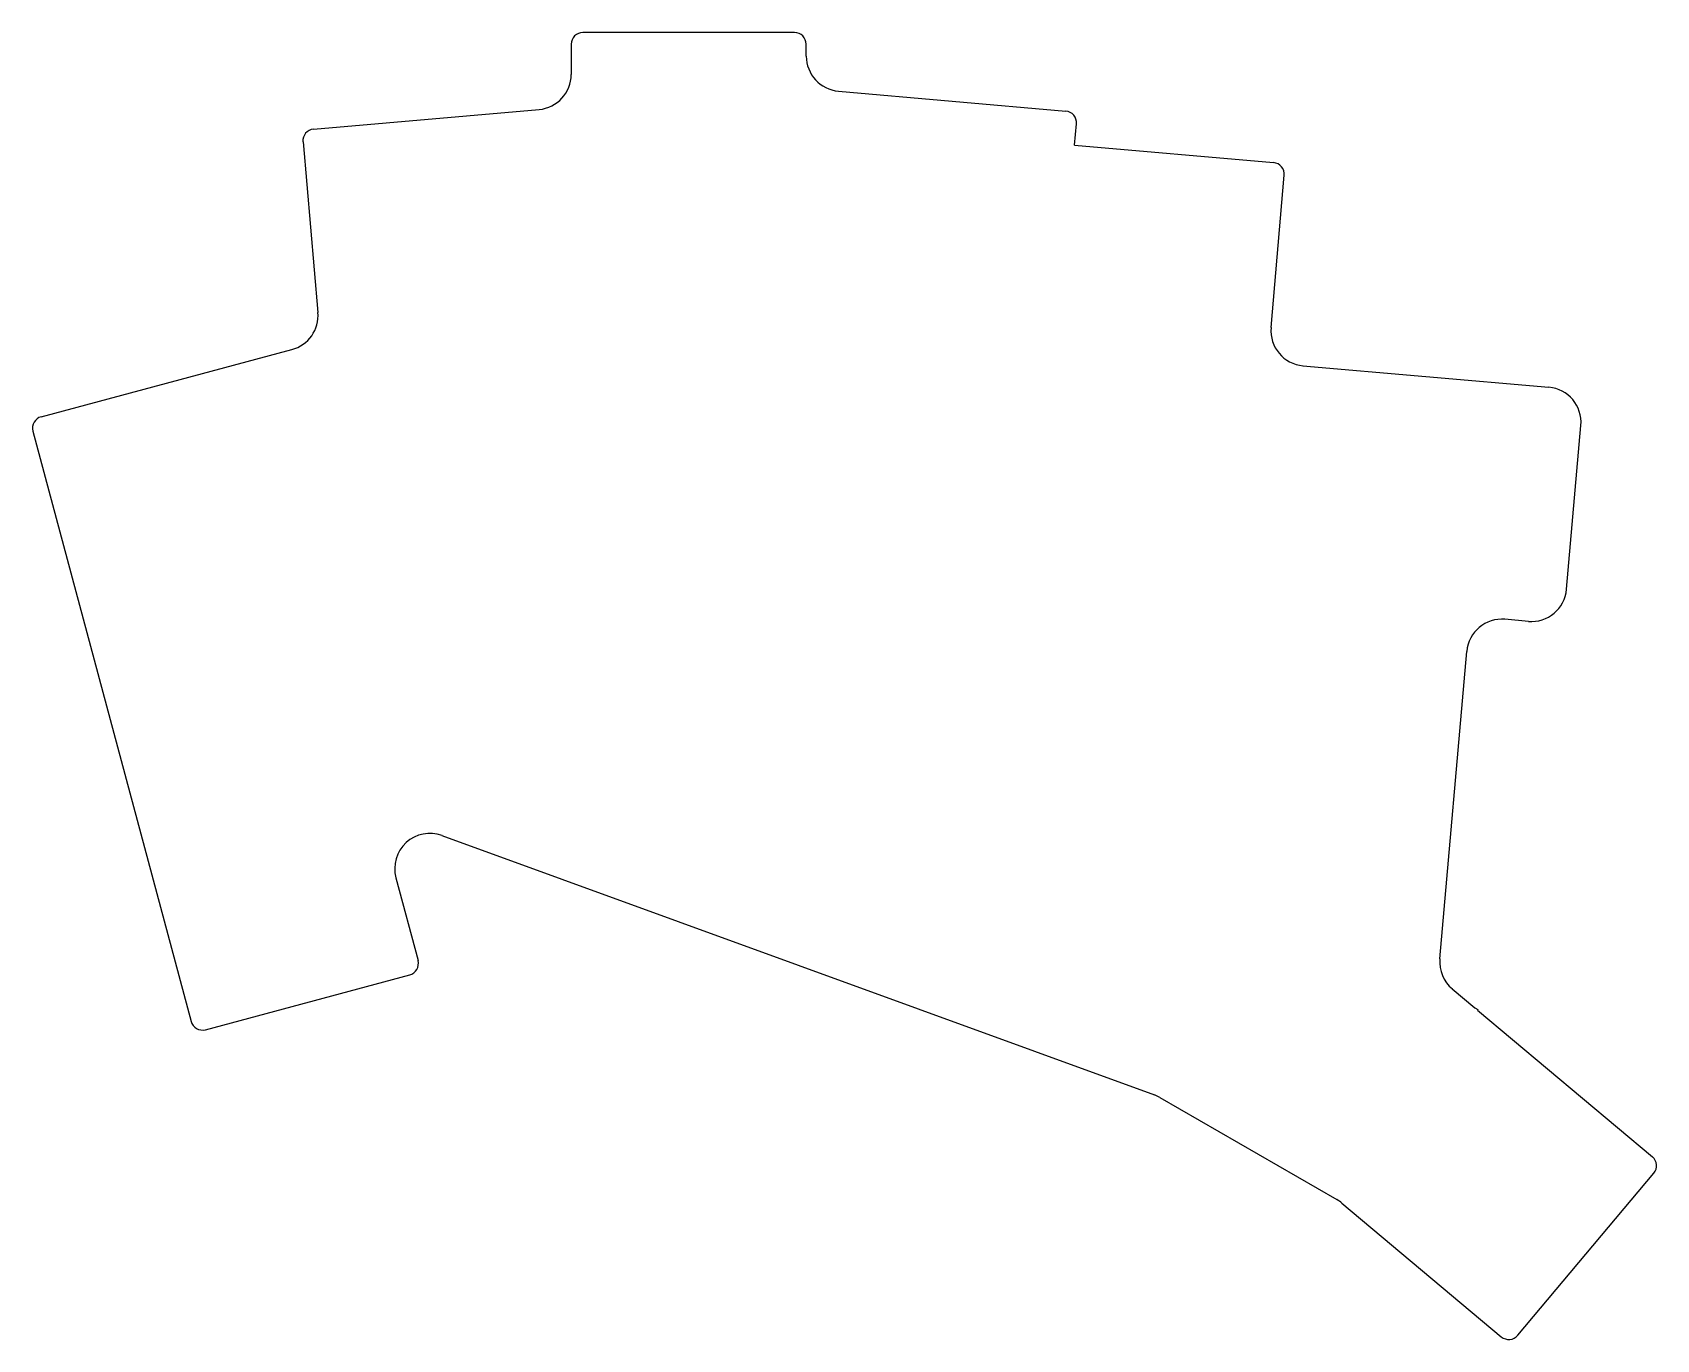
# Model space of a CAD drawing. Header units: millimetres. Extents: x -7 to 131, y -39 to 72.
import ezdxf

# ---------------------------------------------------------------- set-up
doc = ezdxf.new("R2010")
doc.units = ezdxf.units.MM

msp = doc.modelspace()

# ---------------------------------------------------------------- linework, layer by layer
for p, q in [((57.62, 72.29), (39.62, 72.29)), ((38.62, 71.29), (38.62, 68.73)), ((58.62, 70.29), (58.62, 71.29)), ((61.36, 67.3), (80.71, 65.61)), ((16.7, 64.06), (35.89, 65.74)), ((81.46, 62.7), (81.62, 64.53)), ((15.8, 62.98), (17.07, 48.47)), ((81.46, 62.7), (98.39, 61.22)), ((98.17, 47.18), (99.3, 60.14)), ((-6.48, 39.59), (14.85, 45.31)), ((100.89, 43.93), (121.81, 42.1)), ((123.32, 24.91), (124.54, 38.85)), ((-7.19, 38.37), (6.27, -11.86)), ((120.07, 22.18), (118.08, 22.36)), ((112.54, -6.54), (114.83, 19.63)), ((27.62, 3.96), (88.25, -18.11)), ((23.7, 0.36), (25.59, -6.68)), ((7.49, -12.57), (24.88, -7.91)), ((113.6, -9.1), (115.52, -10.71)), ((115.52, -10.71), (115.78, -10.86)), ((115.78, -10.86), (115.75, -10.9)), ((115.75, -10.9), (130.62, -23.38)), ((88.72, -18.33), (103.78, -27.02)), ((119.17, -38.57), (130.74, -24.78)), ((104.21, -27.32), (117.76, -38.7))]:
    msp.add_line(p, q)
for centre, radius, start, end in [((39.62, 71.29), 1, 90, 180), ((57.62, 71.29), 1, 0, 90), ((61.62, 70.29), 3, 180, 265), ((35.62, 68.73), 3, 275, 0), ((80.62, 64.61), 1, 355, 85), ((16.79, 63.07), 1, 95, 185), ((98.3, 60.22), 1, 355, 85), ((14.08, 48.21), 3, 285, 5), ((101.16, 46.92), 3, 175, 265), ((121.55, 39.12), 3, 355, 85), ((-6.22, 38.63), 1, 105, 195), ((120.33, 25.17), 3, 265, 355), ((117.82, 19.37), 3, 85, 175), ((26.6, 1.14), 3, 70, 195), ((24.62, -6.94), 1, 285, 15), ((115.53, -6.8), 3, 175, 230), ((7.24, -11.6), 1, 195, 285), ((87.22, -20.93), 3, 60, 70), ((129.98, -24.14), 1, 320, 50), ((102.28, -29.62), 3, 50, 60), ((118.41, -37.93), 1, 230, 320)]:
    msp.add_arc(centre, radius, start, end)

doc.saveas('drawing.dxf')
